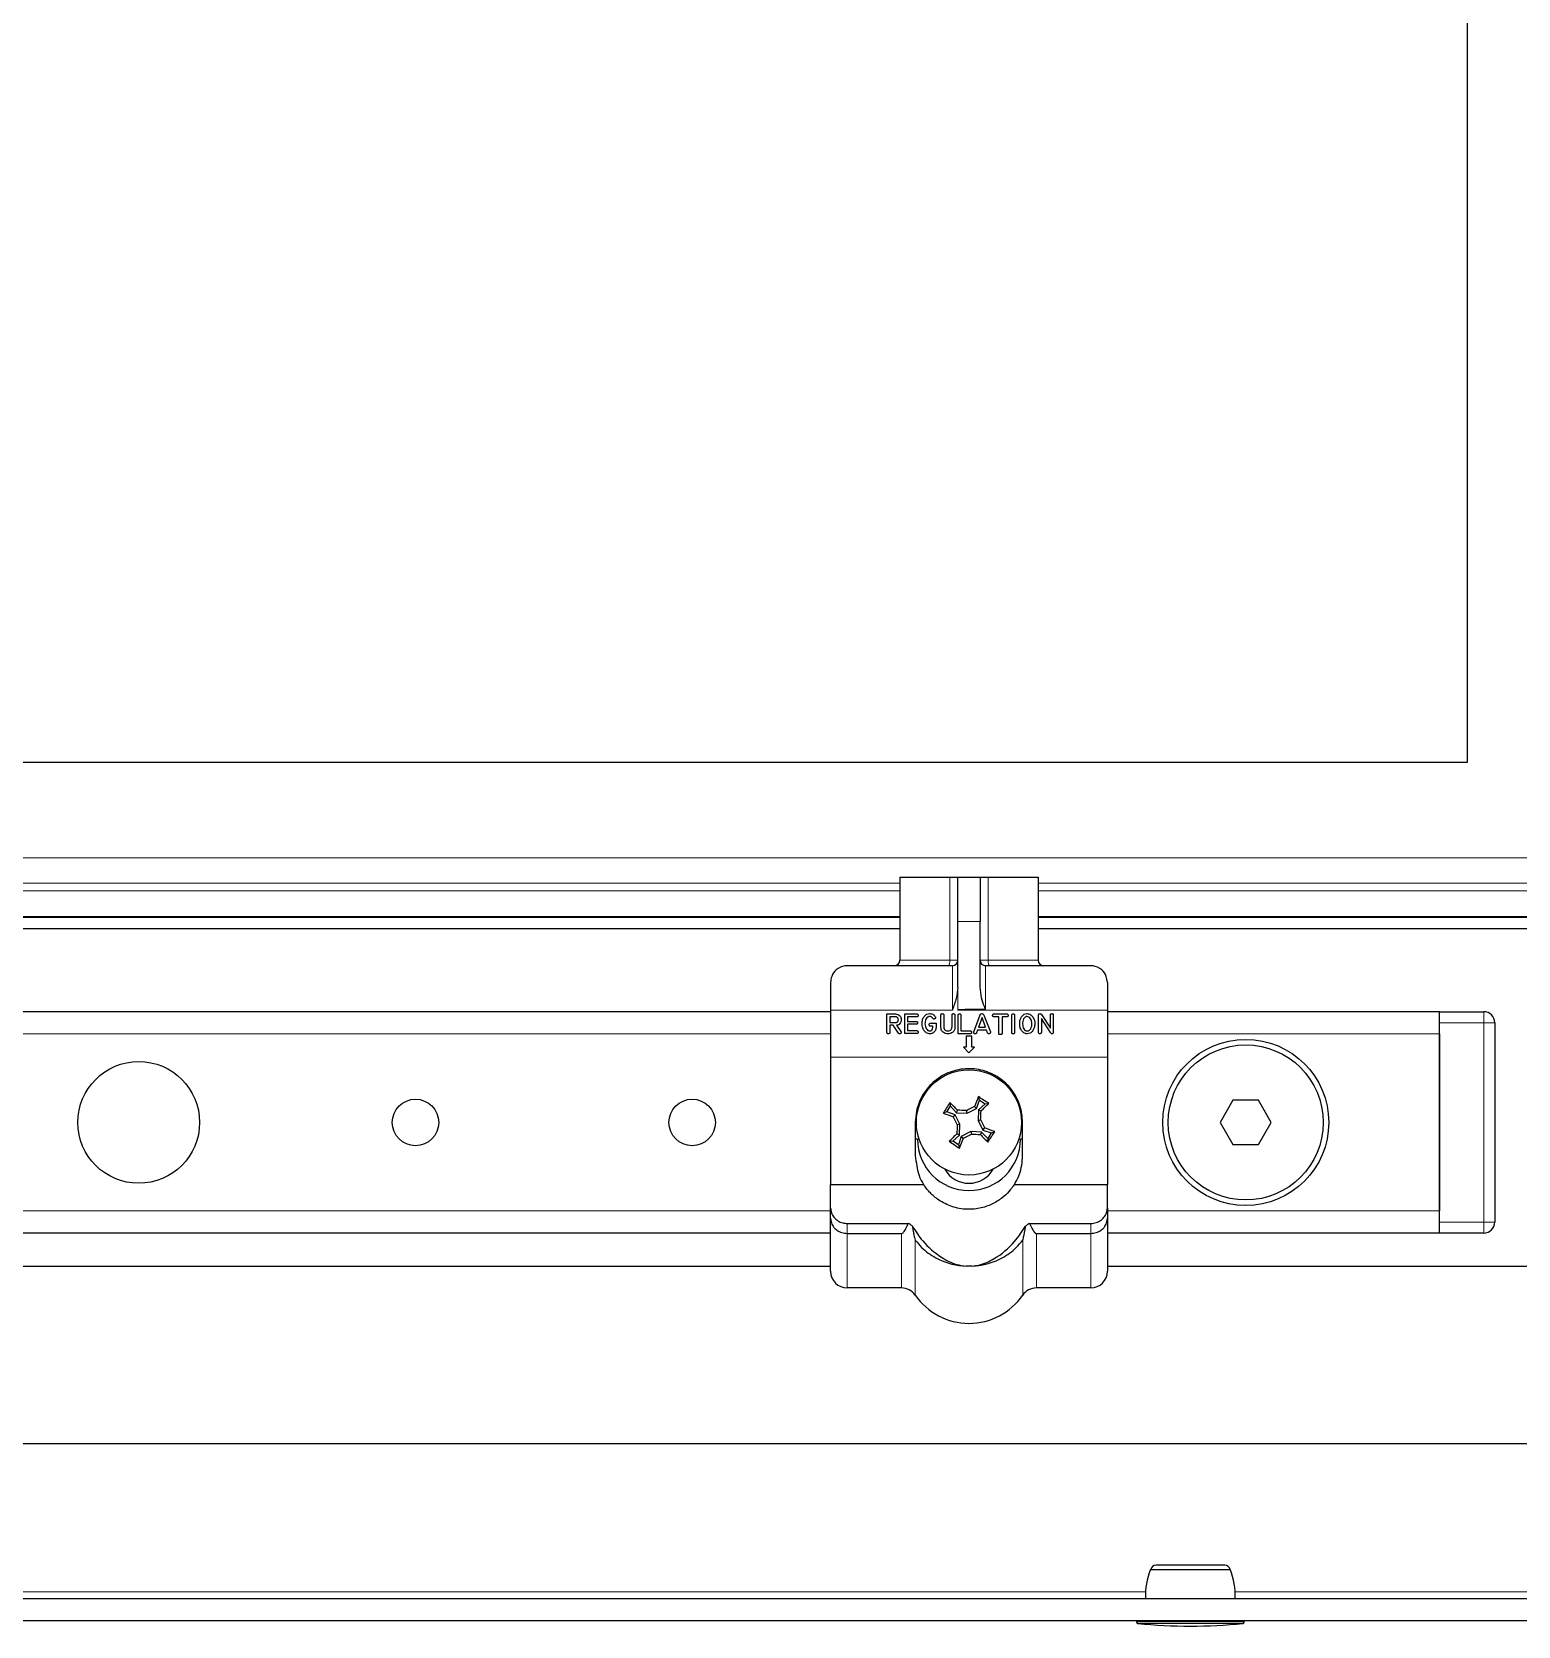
# Model space of a CAD drawing. Header units: millimetres. Extents: x -769 to 1797, y -1657 to 1017.
# Drawn here: x 1373.2 to 1507.4, y -1335 to -1191 of the extents above; entities that cross this region are included whole.
import ezdxf

# ---------------------------------------------------------------- set-up
doc = ezdxf.new("R2010")
doc.units = ezdxf.units.MM

msp = doc.modelspace()

# ---------------------------------------------------------------- linework, layer by layer
at = {"color": 7, "linetype": 'Continuous', "lineweight": 25}
for p, q in [((1502.82, 742.99), (1502.82, -1257.01)), ((1502.82, -1257.01), (862.82, -1257.01)), ((1451.57, -1267.36), (1451.57, -1274.86)), ((1451.57, -1267.36), (1456.1, -1267.36)), ((1456.1, -1267.36), (1456.82, -1267.36)), ((1456.82, -1267.36), (1458.82, -1267.36)), ((1456.82, -1271.36), (1456.82, -1267.36)), ((1458.82, -1267.36), (1458.82, -1271.36)), ((1458.82, -1267.36), (1459.54, -1267.36)), ((1459.54, -1267.36), (1464.07, -1267.36)), ((1464.07, -1267.36), (1464.07, -1274.86)), ((1456.82, -1277.29), (1456.82, -1271.36)), ((1458.82, -1277.29), (1458.82, -1271.36)), ((1451.57, -1272.01), (847.82, -1272.01)), ((1517.82, -1272.01), (1464.07, -1272.01)), ((1456.32, -1275.36), (1446.82, -1275.36)), ((1468.82, -1275.36), (1459.32, -1275.36)), ((1445.32, -1276.86), (1445.32, -1279.36)), ((1470.32, -1276.86), (1470.32, -1279.36)), ((1445.32, -1279.51), (865.32, -1279.51)), ((1445.32, -1279.36), (1445.32, -1283.61)), ((1450.41, -1281.37), (1450.41, -1279.71)), ((1450.41, -1279.71), (1451.17, -1279.71)), ((1451.17, -1279.97), (1450.68, -1279.97)), ((1450.68, -1279.97), (1450.68, -1280.48)), ((1452.02, -1279.71), (1453.08, -1279.71)), ((1452.02, -1281.48), (1452.02, -1279.71)), ((1453.08, -1279.97), (1452.28, -1279.97)), ((1452.28, -1279.97), (1452.28, -1280.38)), ((1455.28, -1280.9), (1455.28, -1279.82)), ((1455.54, -1279.82), (1455.54, -1280.9)), ((1456.29, -1280.88), (1456.29, -1279.82)), ((1456.55, -1279.82), (1456.55, -1280.88)), ((1456.84, -1281.51), (1456.84, -1279.84)), ((1457.1, -1279.84), (1457.1, -1281.24)), ((1458.26, -1281.33), (1458.83, -1279.79)), ((1459, -1280.03), (1458.69, -1280.91)), ((1459.32, -1280.91), (1459, -1280.03)), ((1459.16, -1279.81), (1459.75, -1281.33)), ((1460.09, -1279.71), (1461.21, -1279.71)), ((1460.51, -1279.97), (1460.09, -1279.97)), ((1460.51, -1281.44), (1460.51, -1279.97)), ((1461.21, -1279.97), (1460.82, -1279.97)), ((1460.82, -1279.97), (1460.82, -1281.44)), ((1461.68, -1281.37), (1461.68, -1279.84)), ((1461.94, -1279.84), (1461.94, -1281.37)), ((1464.1, -1281.37), (1464.1, -1279.81)), ((1465.2, -1281.4), (1464.36, -1280.13)), ((1464.36, -1280.13), (1464.36, -1281.37)), ((1464.37, -1279.76), (1465.18, -1281)), ((1465.18, -1281), (1465.18, -1279.82)), ((1465.44, -1279.82), (1465.44, -1281.37)), ((1470.32, -1279.36), (1470.32, -1283.61)), ((1500.32, -1279.51), (1470.32, -1279.51)), ((1500.32, -1279.51), (1504.32, -1279.51)), ((1500.32, -1280.51), (1500.32, -1279.51)), ((1450.68, -1280.48), (1451.27, -1280.48)), ((1450.97, -1280.74), (1450.68, -1280.74)), ((1450.68, -1280.74), (1450.68, -1281.37)), ((1451.46, -1281.45), (1450.97, -1280.74)), ((1451.27, -1280.74), (1451.68, -1281.31)), ((1453.08, -1281.48), (1452.02, -1281.48)), ((1452.28, -1280.38), (1453.03, -1280.38)), ((1453.03, -1280.64), (1452.28, -1280.64)), ((1452.28, -1280.64), (1452.28, -1281.22)), ((1452.28, -1281.22), (1453.08, -1281.22)), ((1454.56, -1280.81), (1454.35, -1280.81)), ((1454.36, -1280.55), (1454.85, -1280.55)), ((1454.85, -1280.55), (1454.85, -1280.84)), ((1457.9, -1281.51), (1456.84, -1281.51)), ((1457.1, -1281.24), (1457.9, -1281.24)), ((1458.6, -1281.17), (1458.51, -1281.42)), ((1459.41, -1281.17), (1458.6, -1281.17)), ((1458.69, -1280.91), (1459.32, -1280.91)), ((1459.5, -1281.41), (1459.41, -1281.17)), ((1500.32, -1298.51), (1500.32, -1280.51)), ((1500.32, -1281.51), (1500.32, -1297.51)), ((1505.32, -1280.51), (1505.32, -1298.51)), ((1457.32, -1282.71), (1457.82, -1283.21)), ((1457.57, -1282.71), (1457.32, -1282.71)), ((1458.07, -1281.71), (1457.57, -1281.71)), ((1457.57, -1281.71), (1457.57, -1282.71)), ((1457.82, -1283.21), (1458.32, -1282.71)), ((1458.07, -1282.71), (1458.07, -1281.71)), ((1458.32, -1282.71), (1458.07, -1282.71)), ((1445.32, -1283.61), (1445.32, -1295.11)), ((1470.32, -1283.61), (1470.32, -1295.11)), ((1458.77, -1287.49), (1458.67, -1287.18)), ((1455.81, -1288.55), (1455.5, -1288.66)), ((1455.81, -1288.55), (1456.14, -1288.05)), ((1456.56, -1288.82), (1455.81, -1288.55)), ((1456.14, -1288.05), (1456.11, -1287.72)), ((1456.14, -1288.05), (1456.68, -1288.63)), ((1456.68, -1288.63), (1456.78, -1288.41)), ((1456.68, -1288.63), (1457.65, -1288.68)), ((1457.65, -1288.68), (1457.6, -1288.45)), ((1457.65, -1288.68), (1458.51, -1288.25)), ((1458.51, -1288.25), (1458.33, -1288.08)), ((1458.51, -1288.25), (1458.77, -1287.49)), ((1458.69, -1288.36), (1458.64, -1289.33)), ((1459.28, -1287.82), (1458.69, -1288.36)), ((1458.69, -1288.36), (1458.92, -1288.47)), ((1458.77, -1287.49), (1459.28, -1287.82)), ((1459.28, -1287.82), (1459.6, -1287.79)), ((1481.67, -1287.51), (1480.51, -1289.51)), ((1483.98, -1287.51), (1481.67, -1287.51)), ((1485.13, -1289.51), (1483.98, -1287.51)), ((1452.97, -1289.51), (1452.97, -1292.51)), ((1456.56, -1288.82), (1456.4, -1289)), ((1457, -1289.68), (1456.56, -1288.82)), ((1457, -1289.68), (1456.76, -1289.73)), ((1456.95, -1290.65), (1457, -1289.68)), ((1458.64, -1289.33), (1458.88, -1289.28)), ((1458.64, -1289.33), (1459.08, -1290.2)), ((1459.08, -1290.2), (1459.24, -1290.01)), ((1459.08, -1290.2), (1459.84, -1290.46)), ((1462.67, -1292.51), (1462.67, -1289.51)), ((1480.51, -1289.51), (1481.67, -1291.51)), ((1483.98, -1291.51), (1485.13, -1289.51)), ((1453.17, -1291.01), (1452.97, -1291.01)), ((1456.36, -1291.19), (1456.04, -1291.22)), ((1456.36, -1291.19), (1456.95, -1290.65)), ((1456.87, -1291.52), (1456.36, -1291.19)), ((1456.95, -1290.65), (1456.73, -1290.54)), ((1457.13, -1290.77), (1456.87, -1291.52)), ((1456.87, -1291.52), (1456.97, -1291.83)), ((1457.99, -1290.33), (1457.13, -1290.77)), ((1457.13, -1290.77), (1457.31, -1290.93)), ((1457.99, -1290.33), (1458.04, -1290.57)), ((1458.96, -1290.38), (1457.99, -1290.33)), ((1458.96, -1290.38), (1458.86, -1290.6)), ((1459.51, -1290.97), (1458.96, -1290.38)), ((1459.84, -1290.46), (1459.51, -1290.97)), ((1459.51, -1290.97), (1459.53, -1291.29)), ((1459.84, -1290.46), (1460.14, -1290.35)), ((1462.67, -1291.01), (1462.47, -1291.01)), ((1481.67, -1291.51), (1483.98, -1291.51)), ((1445.32, -1297.25), (1445.32, -1295.11)), ((1445.32, -1295.11), (1453.73, -1295.11)), ((1461.91, -1295.11), (1470.32, -1295.11)), ((1470.32, -1297.25), (1470.32, -1295.11)), ((1445.32, -1298.16), (1445.32, -1297.25)), ((1470.32, -1297.25), (1470.32, -1298.16)), ((1445.32, -1302.96), (1445.32, -1298.16)), ((1446.82, -1298.64), (1452.34, -1298.64)), ((1463.3, -1298.64), (1468.82, -1298.64)), ((1470.32, -1298.16), (1470.32, -1302.96)), ((1500.32, -1299.51), (1500.32, -1298.51)), ((1445.32, -1299.51), (865.32, -1299.51)), ((1446.82, -1299.54), (1451.73, -1299.54)), ((1463.91, -1299.54), (1468.82, -1299.54)), ((1500.32, -1299.51), (1470.32, -1299.51)), ((1504.32, -1299.51), (1500.32, -1299.51)), ((1445.32, -1302.51), (838.82, -1302.51)), ((1526.82, -1302.51), (1470.32, -1302.51)), ((1451.73, -1304.46), (1446.82, -1304.46)), ((1468.82, -1304.46), (1463.91, -1304.46)), ((838.82, -1318.51), (1526.82, -1318.51)), ((1474.23, -1329.89), (1477.82, -1329.89)), ((1480.92, -1329.51), (1474.72, -1329.51)), ((1477.82, -1329.89), (1481.41, -1329.89)), ((788.12, -1332.51), (1577.52, -1332.51)), ((788.12, -1334.51), (1577.52, -1334.51))]:
    msp.add_line(p, q, dxfattribs=at)
at = {"color": 8, "linetype": 'Continuous', "lineweight": 18}
for p, q in [((1511.41, -1265.6), (854.23, -1265.6)), ((1451.57, -1268.6), (851.23, -1268.6)), ((1451.57, -1267.91), (851.92, -1267.91)), ((1456.1, -1274.86), (1456.1, -1267.36)), ((1459.54, -1267.36), (1459.54, -1274.86)), ((1513.72, -1267.91), (1464.07, -1267.91)), ((1514.41, -1268.6), (1464.07, -1268.6)), ((1451.57, -1271.01), (848.82, -1271.01)), ((1451.57, -1270.91), (848.92, -1270.91)), ((1458.82, -1271.36), (1456.82, -1271.36)), ((1516.72, -1270.91), (1464.07, -1270.91)), ((1516.82, -1271.01), (1464.07, -1271.01)), ((1451.57, -1274.86), (1456.1, -1274.86)), ((1456.1, -1274.86), (1456.82, -1274.86)), ((1456.32, -1279.36), (1456.32, -1275.36)), ((1458.82, -1274.86), (1459.54, -1274.86)), ((1459.32, -1275.36), (1459.32, -1279.28)), ((1459.54, -1274.86), (1464.07, -1274.86)), ((1456.82, -1279.36), (1456.82, -1277.29)), ((1456.32, -1279.36), (1445.32, -1279.36)), ((1470.32, -1279.36), (1456.82, -1279.36)), ((1504.32, -1279.51), (1504.32, -1280.51)), ((1445.32, -1281.51), (865.32, -1281.51)), ((1500.32, -1281.51), (1470.32, -1281.51)), ((1504.32, -1280.51), (1500.32, -1280.51)), ((1504.32, -1298.51), (1504.32, -1280.51)), ((1504.32, -1280.51), (1505.32, -1280.51)), ((1470.32, -1283.61), (1445.32, -1283.61)), ((1445.32, -1297.51), (865.32, -1297.51)), ((1446.82, -1298.64), (1446.82, -1299.54)), ((1468.82, -1299.54), (1468.82, -1298.64)), ((1500.32, -1297.51), (1470.32, -1297.51)), ((1500.32, -1298.51), (1504.32, -1298.51)), ((1504.32, -1298.51), (1504.32, -1299.51)), ((1504.32, -1298.51), (1505.32, -1298.51)), ((1446.82, -1299.54), (1446.82, -1304.46)), ((1451.73, -1304.46), (1451.73, -1299.54)), ((1452.97, -1300.14), (1452.97, -1305.11)), ((1462.68, -1305.11), (1462.68, -1300.14)), ((1463.91, -1299.54), (1463.91, -1304.46)), ((1468.82, -1304.46), (1468.82, -1299.54)), ((1473.78, -1331.91), (891.87, -1331.91)), ((1577.22, -1331.91), (1481.87, -1331.91)), ((1472.96, -1334.63), (1477.82, -1334.63)), ((1473.07, -1334.76), (1477.82, -1334.76)), ((1477.82, -1334.63), (1482.68, -1334.63)), ((1477.82, -1334.76), (1482.57, -1334.76))]:
    msp.add_line(p, q, dxfattribs=at)
at = {"color": 8, "linetype": 'Continuous', "lineweight": 18, "flags": 128}
for points in [[(1456.1, -1274.86), (1456.09, -1274.95), (1456.09, -1275.05), (1456.07, -1275.13), (1456.06, -1275.21), (1456.04, -1275.27), (1456.01, -1275.32), (1455.99, -1275.35), (1455.96, -1275.36)], [(1459.68, -1275.36), (1459.66, -1275.35), (1459.63, -1275.32), (1459.61, -1275.27), (1459.59, -1275.21), (1459.57, -1275.13), (1459.56, -1275.05), (1459.55, -1274.95), (1459.54, -1274.86)]]:
    msp.add_lwpolyline(points, dxfattribs=at)
at = {"color": 7, "linetype": 'Continuous', "lineweight": 25}
for centre, radius in [((1482.82, -1289.51), 7.5), ((1482.82, -1289.51), 7), ((1382.82, -1289.51), 5.5), ((1457.82, -1289.51), 4.75), ((1407.82, -1289.51), 2.1), ((1432.82, -1289.51), 2.1)]:
    msp.add_circle(centre, radius, dxfattribs=at)
for centre, radius, start, end in [((1451.07, -1274.86), 0.5, 270, 0), ((1456.32, -1274.86), 0.5, 270, 0), ((1459.32, -1274.86), 0.5, 180, 270), ((1464.57, -1274.86), 0.5, 180, 270), ((1504.32, -1280.51), 1, 0, 90), ((1523.13, -1311.92), 69.05, 159.0058, 159.8057), ((1418.27, -1350.23), 74.88, 56.4919, 57.3486), ((1518.54, -1329.06), 74.88, 146.4919, 147.3486), ((1480.23, -1224.2), 69.05, 249.0058, 249.8057), ((1407.14, -1336.4), 69.05, 44.0348, 44.8347), ((1453.81, -1363.96), 75.61, 87.129, 87.7468), ((1491.58, -1355.99), 75.61, 116.0937, 116.7115), ((1383.36, -1285.5), 75.61, 357.129, 357.7468), ((1410.92, -1238.83), 69.05, 314.0348, 314.8347), ((1524.3, -1255.74), 75.61, 206.0937, 206.7115), ((1532.28, -1293.52), 75.61, 177.129, 177.7468), ((1391.34, -1323.27), 75.61, 26.0937, 26.7115), ((1435.41, -1354.81), 69.05, 69.0058, 69.8057), ((1457.82, -1291.01), 4.65, 180, 0), ((1504.72, -1340.18), 69.05, 134.0348, 134.8347), ((1497.37, -1228.79), 74.88, 236.4919, 237.3486), ((1392.51, -1267.09), 69.05, 339.0058, 339.8057), ((1424.06, -1223.02), 75.61, 296.0937, 296.7115), ((1461.83, -1215.05), 75.61, 267.129, 267.7468), ((1508.5, -1242.61), 69.05, 224.0348, 224.8347), ((1397.1, -1249.95), 74.88, 326.4919, 327.3486), ((1457.82, -1292.51), 2.5, 209.1764, 330.8236), ((1504.32, -1298.51), 1, 270, 0), ((1446.82, -1302.96), 1.5, 180, 270), ((1468.82, -1302.96), 1.5, 270, 0), ((1451.73, -1305.96), 1.5, 34.5604, 90), ((1463.91, -1305.96), 1.5, 90, 145.4396), ((1457.82, -1301.76), 5.9, 214.5604, 325.4396), ((1479.94, -1332.24), 6.18, 157.6346, 182.4658), ((1474.72, -1330.01), 0.5, 90, 166.6165), ((1480.92, -1330.01), 0.5, 13.3835, 90), ((1475.7, -1332.24), 6.18, 357.5342, 22.3654), ((1498.73, -1334.57), 25.77, 179.861, 180.139), ((1473.09, -1334.63), 0.126, 180, 263.9744), ((1477.82, -1289.76), 45.25, 263.9744, 269.9984), ((1477.82, -1289.76), 45.25, 270.0016, 276.0256), ((1482.56, -1334.63), 0.126, 276.0256, 0), ((1456.92, -1334.57), 25.77, 359.861, 0.139)]:
    msp.add_arc(centre, radius, start, end, dxfattribs=at)
msp.add_ellipse((16886, -1279.36), major_axis=(15429.18, 0), ratio=0.000259, start_param=3.123591, end_param=3.141593, dxfattribs=at)
for points, knots in [([(1446.82, -1275.36), (1446.82, -1275.36), (1446.75, -1275.36), (1446.4, -1275.38), (1445.87, -1275.61), (1445.4, -1276.2), (1445.34, -1276.67), (1445.32, -1276.86)], [0, 0, 0, 0, 0.003231, 0.101221, 0.514725, 0.80586, 1, 1, 1, 1]), ([(1470.32, -1276.86), (1470.3, -1276.67), (1470.24, -1276.2), (1469.77, -1275.61), (1469.24, -1275.38), (1468.89, -1275.36), (1468.82, -1275.36), (1468.82, -1275.36)], [0, 0, 0, 0, 0.19414, 0.485275, 0.898779, 0.996769, 1, 1, 1, 1]), ([(1456.82, -1277.29), (1456.78, -1277.63), (1456.7, -1278.33), (1456.45, -1279), (1456.32, -1279.35), (1456.32, -1279.36)], [0, 0, 0, 0, 0.4754612, 0.9940565, 1, 1, 1, 1]), ([(1459.32, -1279.28), (1459.32, -1279.28), (1459.32, -1279.28), (1459.31, -1279.28), (1459.3, -1279.26), (1459.26, -1279.18), (1459.14, -1278.85), (1458.92, -1278.21), (1458.86, -1277.62), (1458.82, -1277.29)], [0, 0, 0, 0, 0.00167, 0.003889, 0.009531, 0.034361, 0.132751, 0.526214, 1, 1, 1, 1]), ([(1451.17, -1279.71), (1451.25, -1279.71), (1451.38, -1279.73), (1451.49, -1279.81), (1451.54, -1279.84)], [0, 0, 0, 0, 0.559747, 1, 1, 1, 1]), ([(1451.36, -1280.04), (1451.33, -1280.02), (1451.27, -1279.98), (1451.2, -1279.97), (1451.17, -1279.97)], [0, 0, 0, 0, 0.559136, 1, 1, 1, 1]), ([(1451.44, -1280.23), (1451.44, -1280.19), (1451.43, -1280.12), (1451.38, -1280.06), (1451.36, -1280.04)], [0, 0, 0, 0, 0.559692, 1, 1, 1, 1]), ([(1451.54, -1279.84), (1451.6, -1279.91), (1451.69, -1280.02), (1451.7, -1280.17), (1451.71, -1280.23)], [0, 0, 0, 0, 0.558947, 1, 1, 1, 1]), ([(1453.08, -1279.71), (1453.1, -1279.71), (1453.15, -1279.71), (1453.2, -1279.74), (1453.23, -1279.79), (1453.23, -1279.82), (1453.24, -1279.84)], [0, 0, 0, 0, 0.280872, 0.559701, 0.779382, 1, 1, 1, 1]), ([(1453.24, -1279.84), (1453.23, -1279.86), (1453.23, -1279.91), (1453.17, -1279.97), (1453.12, -1279.97), (1453.08, -1279.97)], [0, 0, 0, 0, 0.281053, 0.559663, 1, 1, 1, 1]), ([(1453.58, -1280.61), (1453.58, -1280.47), (1453.6, -1280.23), (1453.72, -1280.03), (1453.78, -1279.94)], [0, 0, 0, 0, 0.56034, 1, 1, 1, 1]), ([(1453.78, -1279.94), (1453.85, -1279.86), (1453.99, -1279.71), (1454.18, -1279.69), (1454.27, -1279.68)], [0, 0, 0, 0, 0.559217, 1, 1, 1, 1]), ([(1454.26, -1279.95), (1454.22, -1279.95), (1454.15, -1279.96), (1454.02, -1280.03), (1453.87, -1280.24), (1453.85, -1280.46), (1453.84, -1280.61)], [0, 0, 0, 0, 0.125332, 0.250695, 0.500738, 1, 1, 1, 1]), ([(1454.45, -1279.99), (1454.41, -1279.98), (1454.35, -1279.95), (1454.29, -1279.95), (1454.26, -1279.95)], [0, 0, 0, 0, 0.5586335, 1, 1, 1, 1]), ([(1454.27, -1279.68), (1454.33, -1279.69), (1454.46, -1279.69), (1454.57, -1279.75), (1454.61, -1279.78)], [0, 0, 0, 0, 0.560514, 1, 1, 1, 1]), ([(1454.55, -1280.11), (1454.53, -1280.09), (1454.5, -1280.04), (1454.46, -1280.01), (1454.45, -1279.99)], [0, 0, 0, 0, 0.560467, 1, 1, 1, 1]), ([(1454.66, -1280.17), (1454.63, -1280.17), (1454.59, -1280.16), (1454.56, -1280.13), (1454.55, -1280.11)], [0, 0, 0, 0, 0.558039, 1, 1, 1, 1]), ([(1454.61, -1279.78), (1454.65, -1279.81), (1454.72, -1279.86), (1454.76, -1279.93), (1454.78, -1279.96)], [0, 0, 0, 0, 0.559542, 1, 1, 1, 1]), ([(1454.81, -1280.05), (1454.81, -1280.07), (1454.8, -1280.11), (1454.76, -1280.15), (1454.71, -1280.17), (1454.68, -1280.17), (1454.66, -1280.17)], [0, 0, 0, 0, 0.277709, 0.558209, 0.77892, 1, 1, 1, 1]), ([(1454.78, -1279.96), (1454.79, -1279.98), (1454.81, -1280), (1454.81, -1280.03), (1454.81, -1280.05)], [0, 0, 0, 0, 0.560691, 1, 1, 1, 1]), ([(1455.28, -1279.82), (1455.28, -1279.8), (1455.28, -1279.76), (1455.31, -1279.71), (1455.35, -1279.69), (1455.38, -1279.69), (1455.4, -1279.68)], [0, 0, 0, 0, 0.2808487, 0.55949, 0.7791576, 1, 1, 1, 1]), ([(1455.4, -1279.68), (1455.42, -1279.69), (1455.46, -1279.69), (1455.52, -1279.72), (1455.54, -1279.77), (1455.54, -1279.8), (1455.54, -1279.82)], [0, 0, 0, 0, 0.28091, 0.559174, 0.779166, 1, 1, 1, 1]), ([(1456.29, -1279.82), (1456.29, -1279.8), (1456.29, -1279.76), (1456.32, -1279.71), (1456.36, -1279.69), (1456.39, -1279.69), (1456.41, -1279.68)], [0, 0, 0, 0, 0.2809, 0.559498, 0.779148, 1, 1, 1, 1]), ([(1456.41, -1279.68), (1456.43, -1279.69), (1456.47, -1279.69), (1456.52, -1279.72), (1456.55, -1279.77), (1456.55, -1279.8), (1456.55, -1279.82)], [0, 0, 0, 0, 0.280888, 0.559023, 0.779155, 1, 1, 1, 1]), ([(1456.84, -1279.84), (1456.84, -1279.82), (1456.84, -1279.79), (1456.87, -1279.74), (1456.91, -1279.71), (1456.94, -1279.71), (1456.96, -1279.71)], [0, 0, 0, 0, 0.280912, 0.559405, 0.779108, 1, 1, 1, 1]), ([(1456.96, -1279.71), (1456.98, -1279.71), (1457.02, -1279.71), (1457.07, -1279.74), (1457.1, -1279.79), (1457.1, -1279.83), (1457.1, -1279.84)], [0, 0, 0, 0, 0.280813, 0.559099, 0.77917, 1, 1, 1, 1]), ([(1458.83, -1279.79), (1458.84, -1279.78), (1458.86, -1279.74), (1458.9, -1279.69), (1458.95, -1279.69), (1458.98, -1279.68)], [0, 0, 0, 0, 0.281465, 0.561772, 1, 1, 1, 1]), ([(1458.98, -1279.68), (1459, -1279.69), (1459.05, -1279.69), (1459.12, -1279.73), (1459.14, -1279.78), (1459.16, -1279.81)], [0, 0, 0, 0, 0.281226, 0.561522, 1, 1, 1, 1]), ([(1459.95, -1279.84), (1459.96, -1279.82), (1459.96, -1279.78), (1459.99, -1279.73), (1460.04, -1279.71), (1460.07, -1279.71), (1460.09, -1279.71)], [0, 0, 0, 0, 0.280713, 0.558701, 0.779045, 1, 1, 1, 1]), ([(1460.09, -1279.97), (1460.07, -1279.97), (1460.03, -1279.97), (1459.98, -1279.94), (1459.96, -1279.89), (1459.95, -1279.86), (1459.95, -1279.84)], [0, 0, 0, 0, 0.28076, 0.558821, 0.778915, 1, 1, 1, 1]), ([(1461.21, -1279.71), (1461.23, -1279.71), (1461.27, -1279.71), (1461.33, -1279.74), (1461.36, -1279.79), (1461.37, -1279.82), (1461.37, -1279.84)], [0, 0, 0, 0, 0.280951, 0.559967, 0.779431, 1, 1, 1, 1]), ([(1461.37, -1279.84), (1461.37, -1279.86), (1461.36, -1279.91), (1461.3, -1279.97), (1461.25, -1279.97), (1461.21, -1279.97)], [0, 0, 0, 0, 0.2810191, 0.5596788, 1, 1, 1, 1]), ([(1461.68, -1279.84), (1461.68, -1279.82), (1461.68, -1279.78), (1461.71, -1279.73), (1461.76, -1279.71), (1461.78, -1279.71), (1461.8, -1279.71)], [0, 0, 0, 0, 0.280828, 0.559417, 0.779393, 1, 1, 1, 1]), ([(1461.8, -1279.71), (1461.82, -1279.71), (1461.86, -1279.71), (1461.92, -1279.74), (1461.94, -1279.79), (1461.94, -1279.82), (1461.94, -1279.84)], [0, 0, 0, 0, 0.280765, 0.559178, 0.779175, 1, 1, 1, 1]), ([(1462.4, -1280.6), (1462.41, -1280.48), (1462.42, -1280.26), (1462.52, -1280.06), (1462.57, -1279.98)], [0, 0, 0, 0, 0.559914, 1, 1, 1, 1]), ([(1462.57, -1279.98), (1462.64, -1279.89), (1462.76, -1279.72), (1462.96, -1279.7), (1463.05, -1279.68)], [0, 0, 0, 0, 0.560137, 1, 1, 1, 1]), ([(1462.76, -1280.15), (1462.73, -1280.23), (1462.67, -1280.38), (1462.66, -1280.54), (1462.66, -1280.6)], [0, 0, 0, 0, 0.559075, 1, 1, 1, 1]), ([(1463.05, -1279.95), (1463.01, -1279.95), (1462.94, -1279.96), (1462.84, -1280.03), (1462.79, -1280.11), (1462.76, -1280.15)], [0, 0, 0, 0, 0.279832, 0.559843, 1, 1, 1, 1]), ([(1463.05, -1279.68), (1463.11, -1279.69), (1463.23, -1279.7), (1463.42, -1279.79), (1463.52, -1279.91), (1463.58, -1279.98)], [0, 0, 0, 0, 0.280496, 0.560765, 1, 1, 1, 1]), ([(1463.39, -1280.15), (1463.34, -1280.09), (1463.25, -1279.97), (1463.11, -1279.96), (1463.05, -1279.95)], [0, 0, 0, 0, 0.559596, 1, 1, 1, 1]), ([(1463.5, -1280.6), (1463.5, -1280.52), (1463.49, -1280.36), (1463.42, -1280.22), (1463.39, -1280.15)], [0, 0, 0, 0, 0.560046, 1, 1, 1, 1]), ([(1463.58, -1279.98), (1463.64, -1280.09), (1463.75, -1280.28), (1463.76, -1280.51), (1463.77, -1280.6)], [0, 0, 0, 0, 0.559312, 1, 1, 1, 1]), ([(1464.1, -1279.81), (1464.1, -1279.79), (1464.1, -1279.76), (1464.13, -1279.71), (1464.18, -1279.69), (1464.2, -1279.69), (1464.22, -1279.68)], [0, 0, 0, 0, 0.280941, 0.5591137, 0.7790892, 1, 1, 1, 1]), ([(1464.22, -1279.68), (1464.24, -1279.69), (1464.27, -1279.69), (1464.33, -1279.71), (1464.35, -1279.74), (1464.37, -1279.76)], [0, 0, 0, 0, 0.280638, 0.560877, 1, 1, 1, 1]), ([(1465.18, -1279.82), (1465.18, -1279.8), (1465.18, -1279.76), (1465.21, -1279.71), (1465.25, -1279.69), (1465.28, -1279.69), (1465.3, -1279.68)], [0, 0, 0, 0, 0.280888, 0.559482, 0.77927, 1, 1, 1, 1]), ([(1465.3, -1279.68), (1465.32, -1279.69), (1465.36, -1279.69), (1465.42, -1279.72), (1465.44, -1279.77), (1465.44, -1279.8), (1465.44, -1279.82)], [0, 0, 0, 0, 0.2808356, 0.55925, 0.7791823, 1, 1, 1, 1]), ([(1450.53, -1281.51), (1450.51, -1281.51), (1450.48, -1281.5), (1450.43, -1281.47), (1450.42, -1281.42), (1450.41, -1281.39), (1450.41, -1281.37)], [0, 0, 0, 0, 0.280437, 0.558281, 0.778899, 1, 1, 1, 1]), ([(1450.68, -1281.37), (1450.68, -1281.39), (1450.67, -1281.44), (1450.64, -1281.48), (1450.58, -1281.5), (1450.55, -1281.51), (1450.53, -1281.51)], [0, 0, 0, 0, 0.280498, 0.558325, 0.778868, 1, 1, 1, 1]), ([(1451.27, -1280.48), (1451.29, -1280.47), (1451.33, -1280.46), (1451.36, -1280.44), (1451.37, -1280.43)], [0, 0, 0, 0, 0.558174, 1, 1, 1, 1]), ([(1451.51, -1280.65), (1451.47, -1280.68), (1451.4, -1280.72), (1451.31, -1280.73), (1451.27, -1280.74)], [0, 0, 0, 0, 0.56031, 1, 1, 1, 1]), ([(1451.37, -1280.43), (1451.38, -1280.41), (1451.41, -1280.39), (1451.44, -1280.32), (1451.44, -1280.27), (1451.44, -1280.23)], [0, 0, 0, 0, 0.279917, 0.56006, 1, 1, 1, 1]), ([(1451.56, -1281.51), (1451.55, -1281.51), (1451.52, -1281.5), (1451.49, -1281.49), (1451.47, -1281.46), (1451.46, -1281.45)], [0, 0, 0, 0, 0.2802197, 0.5613047, 1, 1, 1, 1]), ([(1451.71, -1280.23), (1451.7, -1280.32), (1451.68, -1280.49), (1451.56, -1280.6), (1451.51, -1280.65)], [0, 0, 0, 0, 0.559457, 1, 1, 1, 1]), ([(1451.71, -1281.38), (1451.7, -1281.4), (1451.7, -1281.44), (1451.65, -1281.48), (1451.61, -1281.5), (1451.57, -1281.51), (1451.56, -1281.51)], [0, 0, 0, 0, 0.278138, 0.558544, 0.779161, 1, 1, 1, 1]), ([(1451.68, -1281.31), (1451.69, -1281.32), (1451.7, -1281.34), (1451.71, -1281.37), (1451.71, -1281.38)], [0, 0, 0, 0, 0.5610793, 1, 1, 1, 1]), ([(1453.03, -1280.38), (1453.05, -1280.38), (1453.09, -1280.38), (1453.15, -1280.41), (1453.18, -1280.46), (1453.18, -1280.49), (1453.18, -1280.51)], [0, 0, 0, 0, 0.280945, 0.559897, 0.779525, 1, 1, 1, 1]), ([(1453.18, -1280.51), (1453.18, -1280.53), (1453.18, -1280.58), (1453.12, -1280.64), (1453.07, -1280.64), (1453.03, -1280.64)], [0, 0, 0, 0, 0.281099, 0.559768, 1, 1, 1, 1]), ([(1453.08, -1281.22), (1453.1, -1281.22), (1453.15, -1281.22), (1453.2, -1281.25), (1453.23, -1281.3), (1453.23, -1281.33), (1453.24, -1281.35)], [0, 0, 0, 0, 0.280912, 0.5597137, 0.7794989, 1, 1, 1, 1]), ([(1453.24, -1281.35), (1453.23, -1281.37), (1453.23, -1281.42), (1453.17, -1281.48), (1453.12, -1281.48), (1453.08, -1281.48)], [0, 0, 0, 0, 0.281214, 0.559901, 1, 1, 1, 1]), ([(1453.77, -1281.21), (1453.71, -1281.11), (1453.6, -1280.92), (1453.58, -1280.7), (1453.58, -1280.61)], [0, 0, 0, 0, 0.559347, 1, 1, 1, 1]), ([(1454.3, -1281.51), (1454.24, -1281.5), (1454.12, -1281.49), (1453.93, -1281.4), (1453.83, -1281.28), (1453.77, -1281.21)], [0, 0, 0, 0, 0.280314, 0.560507, 1, 1, 1, 1]), ([(1453.84, -1280.61), (1453.85, -1280.69), (1453.86, -1280.85), (1453.93, -1280.98), (1453.96, -1281.04)], [0, 0, 0, 0, 0.55998, 1, 1, 1, 1]), ([(1453.96, -1281.04), (1454.01, -1281.1), (1454.09, -1281.21), (1454.23, -1281.23), (1454.29, -1281.24)], [0, 0, 0, 0, 0.560858, 1, 1, 1, 1]), ([(1454.23, -1280.68), (1454.23, -1280.66), (1454.23, -1280.62), (1454.26, -1280.57), (1454.31, -1280.55), (1454.34, -1280.55), (1454.36, -1280.55)], [0, 0, 0, 0, 0.280637, 0.55889, 0.779144, 1, 1, 1, 1]), ([(1454.35, -1280.81), (1454.33, -1280.81), (1454.29, -1280.81), (1454.25, -1280.77), (1454.23, -1280.73), (1454.23, -1280.69), (1454.23, -1280.68)], [0, 0, 0, 0, 0.280664, 0.558735, 0.779002, 1, 1, 1, 1]), ([(1454.29, -1281.24), (1454.32, -1281.24), (1454.37, -1281.24), (1454.47, -1281.19), (1454.5, -1281.12), (1454.52, -1281.07)], [0, 0, 0, 0, 0.281265, 0.561609, 1, 1, 1, 1]), ([(1454.64, -1281.38), (1454.58, -1281.42), (1454.48, -1281.49), (1454.35, -1281.5), (1454.3, -1281.51)], [0, 0, 0, 0, 0.558998, 1, 1, 1, 1]), ([(1454.52, -1281.07), (1454.53, -1281.03), (1454.56, -1280.94), (1454.56, -1280.85), (1454.56, -1280.81)], [0, 0, 0, 0, 0.559597, 1, 1, 1, 1]), ([(1454.85, -1280.84), (1454.84, -1280.96), (1454.83, -1281.16), (1454.7, -1281.31), (1454.64, -1281.38)], [0, 0, 0, 0, 0.560493, 1, 1, 1, 1]), ([(1455.5, -1281.37), (1455.42, -1281.3), (1455.3, -1281.16), (1455.29, -1280.98), (1455.28, -1280.9)], [0, 0, 0, 0, 0.558332, 1, 1, 1, 1]), ([(1455.94, -1281.51), (1455.85, -1281.5), (1455.69, -1281.5), (1455.55, -1281.41), (1455.5, -1281.37)], [0, 0, 0, 0, 0.55925, 1, 1, 1, 1]), ([(1455.54, -1280.9), (1455.55, -1280.95), (1455.56, -1281.06), (1455.63, -1281.13), (1455.66, -1281.17)], [0, 0, 0, 0, 0.560313, 1, 1, 1, 1]), ([(1455.66, -1281.17), (1455.71, -1281.19), (1455.78, -1281.24), (1455.88, -1281.24), (1455.92, -1281.24)], [0, 0, 0, 0, 0.559441, 1, 1, 1, 1]), ([(1455.92, -1281.24), (1455.97, -1281.24), (1456.08, -1281.23), (1456.22, -1281.14), (1456.28, -1281.01), (1456.28, -1280.92), (1456.29, -1280.88)], [0, 0, 0, 0, 0.280935, 0.559487, 0.779245, 1, 1, 1, 1]), ([(1456.55, -1280.88), (1456.54, -1280.98), (1456.53, -1281.16), (1456.37, -1281.38), (1456.15, -1281.48), (1456.01, -1281.5), (1455.94, -1281.51)], [0, 0, 0, 0, 0.280416, 0.558636, 0.778958, 1, 1, 1, 1]), ([(1457.9, -1281.24), (1457.92, -1281.24), (1457.96, -1281.25), (1458.02, -1281.27), (1458.05, -1281.32), (1458.05, -1281.36), (1458.05, -1281.37)], [0, 0, 0, 0, 0.280855, 0.559718, 0.779518, 1, 1, 1, 1]), ([(1458.05, -1281.37), (1458.05, -1281.4), (1458.05, -1281.44), (1457.99, -1281.5), (1457.94, -1281.5), (1457.9, -1281.51)], [0, 0, 0, 0, 0.281266, 0.560078, 1, 1, 1, 1]), ([(1458.25, -1281.38), (1458.25, -1281.37), (1458.25, -1281.35), (1458.26, -1281.34), (1458.26, -1281.33)], [0, 0, 0, 0, 0.559504, 1, 1, 1, 1]), ([(1458.38, -1281.51), (1458.36, -1281.5), (1458.32, -1281.5), (1458.28, -1281.47), (1458.26, -1281.42), (1458.25, -1281.4), (1458.25, -1281.38)], [0, 0, 0, 0, 0.2795786, 0.5591942, 0.7795822, 1, 1, 1, 1]), ([(1458.51, -1281.42), (1458.5, -1281.43), (1458.49, -1281.46), (1458.44, -1281.5), (1458.4, -1281.5), (1458.38, -1281.51)], [0, 0, 0, 0, 0.28077, 0.560807, 1, 1, 1, 1]), ([(1459.62, -1281.51), (1459.6, -1281.5), (1459.57, -1281.5), (1459.53, -1281.47), (1459.51, -1281.43), (1459.5, -1281.41)], [0, 0, 0, 0, 0.2806948, 0.5603349, 1, 1, 1, 1]), ([(1459.76, -1281.38), (1459.76, -1281.4), (1459.75, -1281.44), (1459.71, -1281.48), (1459.66, -1281.5), (1459.63, -1281.51), (1459.62, -1281.51)], [0, 0, 0, 0, 0.2785174, 0.5586134, 0.7793328, 1, 1, 1, 1]), ([(1459.75, -1281.33), (1459.75, -1281.34), (1459.76, -1281.36), (1459.76, -1281.37), (1459.76, -1281.38)], [0, 0, 0, 0, 0.5600811, 1, 1, 1, 1]), ([(1460.65, -1281.58), (1460.63, -1281.58), (1460.58, -1281.58), (1460.53, -1281.54), (1460.51, -1281.49), (1460.51, -1281.46), (1460.51, -1281.44)], [0, 0, 0, 0, 0.280822, 0.559059, 0.779094, 1, 1, 1, 1]), ([(1460.82, -1281.44), (1460.82, -1281.46), (1460.81, -1281.51), (1460.75, -1281.57), (1460.69, -1281.58), (1460.65, -1281.58)], [0, 0, 0, 0, 0.280801, 0.559621, 1, 1, 1, 1]), ([(1461.8, -1281.51), (1461.78, -1281.51), (1461.74, -1281.5), (1461.7, -1281.47), (1461.68, -1281.42), (1461.68, -1281.39), (1461.68, -1281.37)], [0, 0, 0, 0, 0.2804367, 0.5582807, 0.7788987, 1, 1, 1, 1]), ([(1461.94, -1281.37), (1461.94, -1281.39), (1461.94, -1281.44), (1461.9, -1281.49), (1461.85, -1281.5), (1461.82, -1281.51), (1461.8, -1281.51)], [0, 0, 0, 0, 0.2805181, 0.5582997, 0.7787354, 1, 1, 1, 1]), ([(1462.58, -1281.22), (1462.52, -1281.12), (1462.41, -1280.92), (1462.4, -1280.7), (1462.4, -1280.6)], [0, 0, 0, 0, 0.559149, 1, 1, 1, 1]), ([(1463.08, -1281.51), (1463.02, -1281.5), (1462.91, -1281.49), (1462.73, -1281.4), (1462.63, -1281.29), (1462.58, -1281.22)], [0, 0, 0, 0, 0.280367, 0.560574, 1, 1, 1, 1]), ([(1462.66, -1280.6), (1462.67, -1280.69), (1462.67, -1280.85), (1462.74, -1280.98), (1462.77, -1281.05)], [0, 0, 0, 0, 0.560273, 1, 1, 1, 1]), ([(1462.77, -1281.05), (1462.81, -1281.11), (1462.89, -1281.21), (1463.02, -1281.23), (1463.08, -1281.24)], [0, 0, 0, 0, 0.5605673, 1, 1, 1, 1]), ([(1463.08, -1281.24), (1463.11, -1281.24), (1463.19, -1281.23), (1463.31, -1281.17), (1463.36, -1281.09), (1463.4, -1281.05)], [0, 0, 0, 0, 0.280435, 0.560605, 1, 1, 1, 1]), ([(1463.59, -1281.22), (1463.51, -1281.31), (1463.37, -1281.47), (1463.17, -1281.5), (1463.08, -1281.51)], [0, 0, 0, 0, 0.559137, 1, 1, 1, 1]), ([(1463.4, -1281.05), (1463.43, -1280.97), (1463.5, -1280.83), (1463.5, -1280.67), (1463.5, -1280.6)], [0, 0, 0, 0, 0.559133, 1, 1, 1, 1]), ([(1463.77, -1280.6), (1463.76, -1280.73), (1463.74, -1280.95), (1463.64, -1281.14), (1463.59, -1281.22)], [0, 0, 0, 0, 0.559865, 1, 1, 1, 1]), ([(1464.22, -1281.51), (1464.2, -1281.5), (1464.16, -1281.5), (1464.11, -1281.45), (1464.1, -1281.4), (1464.1, -1281.37)], [0, 0, 0, 0, 0.281503, 0.560294, 1, 1, 1, 1]), ([(1464.36, -1281.37), (1464.36, -1281.39), (1464.36, -1281.43), (1464.32, -1281.48), (1464.27, -1281.5), (1464.24, -1281.51), (1464.22, -1281.51)], [0, 0, 0, 0, 0.280569, 0.558477, 0.77887, 1, 1, 1, 1]), ([(1465.32, -1281.51), (1465.31, -1281.5), (1465.27, -1281.5), (1465.23, -1281.46), (1465.21, -1281.42), (1465.2, -1281.4)], [0, 0, 0, 0, 0.278585, 0.558866, 1, 1, 1, 1]), ([(1465.44, -1281.37), (1465.44, -1281.39), (1465.44, -1281.43), (1465.41, -1281.48), (1465.37, -1281.5), (1465.34, -1281.51), (1465.32, -1281.51)], [0, 0, 0, 0, 0.280953, 0.559391, 0.779073, 1, 1, 1, 1]), ([(1462.67, -1289.51), (1462.63, -1289), (1462.54, -1287.99), (1461.76, -1286.53), (1460.58, -1285.41), (1459.11, -1284.74), (1457.49, -1284.58), (1455.89, -1284.96), (1454.51, -1285.84), (1453.53, -1287.08), (1453.04, -1288.38), (1452.99, -1289.17), (1452.97, -1289.51)], [0, 0, 0, 0, 0.108524, 0.217459, 0.318088, 0.417791, 0.519828, 0.622975, 0.725929, 0.827131, 0.926323, 1, 1, 1, 1]), ([(1452.97, -1292.51), (1453.05, -1293.13), (1453.23, -1294.4), (1453.69, -1295.05), (1453.72, -1295.1), (1453.73, -1295.11)], [0, 0, 0, 0, 0.417668, 0.852903, 1, 1, 1, 1]), ([(1461.91, -1295.11), (1461.97, -1295.03), (1462.08, -1294.86), (1462.59, -1293.79), (1462.65, -1292.8), (1462.67, -1292.51)], [0, 0, 0, 0, 0.378823, 0.812228, 1, 1, 1, 1]), ([(1461.91, -1295.11), (1461.89, -1295.14), (1461.85, -1295.21), (1461.49, -1295.71), (1460.84, -1296.35), (1459.91, -1296.93), (1458.76, -1297.32), (1457.44, -1297.41), (1456.09, -1297.11), (1454.96, -1296.48), (1454.23, -1295.8), (1453.85, -1295.3), (1453.74, -1295.12), (1453.73, -1295.11), (1453.73, -1295.11)], [0, 0, 0, 0, 0.0885051, 0.1771377, 0.2628581, 0.3446937, 0.4304853, 0.5251934, 0.6256454, 0.7239113, 0.8124944, 0.894483, 0.9789968, 1, 1, 1, 1]), ([(1445.32, -1297.25), (1445.34, -1297.39), (1445.37, -1297.67), (1445.6, -1298.08), (1445.96, -1298.41), (1446.39, -1298.61), (1446.69, -1298.63), (1446.82, -1298.64)], [0, 0, 0, 0, 0.205683, 0.411346, 0.618649, 0.832339, 1, 1, 1, 1]), ([(1468.82, -1298.64), (1468.99, -1298.63), (1469.32, -1298.59), (1469.77, -1298.34), (1470.11, -1297.99), (1470.29, -1297.6), (1470.31, -1297.35), (1470.32, -1297.25)], [0, 0, 0, 0, 0.2129, 0.425707, 0.640613, 0.853382, 1, 1, 1, 1]), ([(1445.32, -1298.16), (1445.32, -1298.17), (1445.32, -1298.28), (1445.36, -1298.53), (1445.52, -1298.91), (1445.87, -1299.26), (1446.31, -1299.49), (1446.65, -1299.52), (1446.82, -1299.54)], [0, 0, 0, 0, 0.017854, 0.141405, 0.356083, 0.570731, 0.785365, 1, 1, 1, 1]), ([(1451.73, -1299.54), (1451.74, -1299.54), (1451.75, -1299.54), (1451.78, -1299.53), (1451.85, -1299.5), (1451.98, -1299.35), (1452.15, -1299.05), (1452.27, -1298.79), (1452.34, -1298.64)], [0, 0, 0, 0, 0.0083828, 0.0191253, 0.04457, 0.140638, 0.5211714, 1, 1, 1, 1]), ([(1452.71, -1298.88), (1452.69, -1298.86), (1452.58, -1298.77), (1452.45, -1298.7), (1452.34, -1298.64)], [0, 0, 0, 0, 0.1619735, 1, 1, 1, 1]), ([(1463.3, -1298.64), (1463.2, -1298.7), (1463.07, -1298.77), (1462.96, -1298.86), (1462.94, -1298.88)], [0, 0, 0, 0, 0.789403, 1, 1, 1, 1]), ([(1463.3, -1298.64), (1463.33, -1298.7), (1463.39, -1298.84), (1463.49, -1299.04), (1463.58, -1299.21), (1463.66, -1299.33), (1463.71, -1299.4), (1463.75, -1299.45), (1463.79, -1299.49), (1463.82, -1299.51), (1463.85, -1299.53), (1463.88, -1299.53), (1463.9, -1299.54), (1463.91, -1299.54), (1463.91, -1299.54)], [0, 0, 0, 0, 0.193858, 0.459768, 0.637307, 0.756, 0.835565, 0.889145, 0.925488, 0.950425, 0.97632, 0.986721, 0.99531, 1, 1, 1, 1]), ([(1468.82, -1299.54), (1468.99, -1299.52), (1469.33, -1299.49), (1469.78, -1299.26), (1470.12, -1298.91), (1470.28, -1298.53), (1470.32, -1298.28), (1470.32, -1298.17), (1470.32, -1298.16)], [0, 0, 0, 0, 0.214635, 0.429269, 0.643917, 0.858595, 0.982146, 1, 1, 1, 1]), ([(1452.71, -1298.88), (1452.73, -1299.03), (1452.77, -1299.31), (1452.84, -1299.65), (1452.88, -1299.89), (1452.94, -1300.06), (1452.97, -1300.14)], [0, 0, 0, 0, 0.383006, 0.690448, 0.847653, 1, 1, 1, 1]), ([(1452.71, -1298.88), (1453, -1299.34), (1453.72, -1300.44), (1455.11, -1301.61), (1456.47, -1302.33), (1457.27, -1302.45), (1457.56, -1302.49)], [0, 0, 0, 0, 0.255351, 0.615516, 0.86211, 1, 1, 1, 1]), ([(1452.97, -1300.14), (1453.15, -1300.36), (1453.67, -1300.99), (1454.78, -1301.78), (1456.17, -1302.35), (1457.13, -1302.45), (1457.56, -1302.49)], [0, 0, 0, 0, 0.169618, 0.470039, 0.762685, 1, 1, 1, 1]), ([(1458.08, -1302.49), (1458.29, -1302.46), (1459.02, -1302.37), (1460.38, -1301.73), (1461.85, -1300.53), (1462.62, -1299.36), (1462.94, -1298.88)], [0, 0, 0, 0, 0.1016514, 0.3451277, 0.7290479, 1, 1, 1, 1]), ([(1458.08, -1302.49), (1458.51, -1302.45), (1459.47, -1302.35), (1460.86, -1301.79), (1461.97, -1300.99), (1462.49, -1300.37), (1462.68, -1300.14)], [0, 0, 0, 0, 0.2373508, 0.5299542, 0.8303306, 1, 1, 1, 1]), ([(1462.68, -1300.14), (1462.68, -1300.14), (1462.68, -1300.13), (1462.69, -1300.12), (1462.7, -1300.09), (1462.73, -1299.99), (1462.8, -1299.67), (1462.87, -1299.29), (1462.92, -1298.97), (1462.94, -1298.88)], [0, 0, 0, 0, 0.003748, 0.008698, 0.018275, 0.054741, 0.199177, 0.774578, 1, 1, 1, 1]), ([(1458.08, -1302.49), (1457.98, -1302.5), (1457.81, -1302.51), (1457.63, -1302.5), (1457.56, -1302.49)], [0, 0, 0, 0, 0.558993, 1, 1, 1, 1])]:
    msp.add_open_spline(points, degree=3, knots=knots, dxfattribs=at)

doc.saveas('drawing.dxf')
